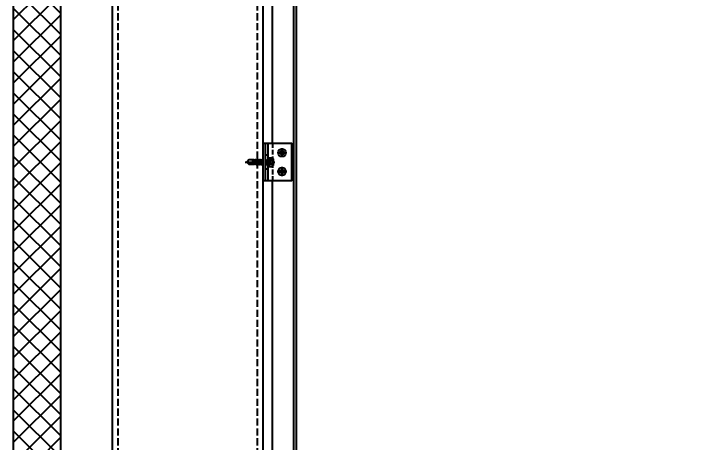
# Model space of a CAD drawing. Extents: x 220580 to 2027826, y -309201 to 71987.
# Drawn here: x 307699 to 308422, y -187595 to -187139 of the extents above; entities that cross this region are included whole.
import ezdxf
from ezdxf.enums import TextEntityAlignment as Align

# ---------------------------------------------------------------- set-up
doc = ezdxf.new("R2010")
doc.units = 0
for name, pattern in [('CENTER', [2, 1.25, -0.25, 0.25, -0.25]), ('ZN-CENTER', [2, 1.25, -0.25, 0.25, -0.25]), ('ZN-DASH', [0.35, 0.25, -0.1])]:
    doc.linetypes.add(name, pattern=pattern)
for name, color, linetype in [('!ZN1-填充-8', 8, 'Continuous'), ('!ZN3-铝板幕墙-3', 3, 'Continuous'), ('!ZN4-辅助材料-1', 1, 'Continuous'), ('!ZN4-配件-11', 11, 'Continuous'), ('!ZN5-钢材投影-40', 40, 'Continuous'), ('!ZN5-铝材投影-112', 112, 'Continuous'), ('!ZN6-虚线-8', 8, 'ZN-DASH'), ('AS-WALL', 40, 'Continuous'), ('DIM', 173, 'Continuous')]:
    doc.layers.add(name, color=color, linetype=linetype)
doc.styles.add('DHTEXT-1', font='ROMANS.shx', dxfattribs={"width": 0.7, "bigfont": 'CHINESE.shx'})
doc.dimstyles.new('ZN3', dxfattribs={"dimscale": 3, "dimtxt": 2.5, "dimasz": 1.5, "dimexe": 1, "dimexo": 2, "dimgap": 0.9, "dimtad": 1, "dimdec": 0, "dimdsep": 46, "dimtxsty": 'DHTEXT-1', "dimblk": 'ARCHTICK', "dimcen": 2.5, "dimclrd": 173, "dimclre": 173, "dimclrt": 7, "dimazin": 2, "dimtfac": 1, "dimtix": 1, "dimtmove": 2, "dimatfit": 3, "dimfxl": 0, "dimarcsym": 0})

# ---------------------------------------------------------------- blocks, each defined once
blk = doc.blocks.new('*U1318')
at = {"layer": '!ZN3-铝板幕墙-3'}
blk.add_line((13.5, -5), (3670, -5), dxfattribs=at)
blk.add_lwpolyline([(3670, -30), (10, -30, -0.414214), (8, -28), (8, -5), (10.5, -5), (10.5, -27, 0.414214), (11, -27.5), (3670, -27.5)], format="xyb", dxfattribs=at)
blk = doc.blocks.new('*U1824')
at = {"color": 0, "linetype": 'ZN-CENTER', "ltscale": 3}
blk.add_line((24, 0), (-7.28, 0), dxfattribs=at)
at = {"ltscale": 10}
for p, q in [((-5.45, -3.46), (-5.45, 3.46)), ((-1.02, 4.62), (-4.95, 4.62)), ((-1.02, 2.31), (-4.95, 2.31)), ((-0.55, -5.12), (-0.55, 5.12)), ((-0.17, 5.48), (0, 4.84)), ((0, -4.84), (0, 4.84)), ((0, 2.08), (14.29, 2.08)), ((1.42, 2.73), (2.2, -2.73)), ((3.22, 2.73), (4, -2.73)), ((5.02, 2.73), (5.8, -2.73)), ((6.82, 2.73), (7.6, -2.73)), ((8.62, 2.73), (9.4, -2.73)), ((10.42, 2.73), (11.2, -2.73)), ((12.22, 2.73), (13, -2.73)), ((-1.02, -2.31), (-4.95, -2.31)), ((-1.02, -4.62), (-4.95, -4.62)), ((-0.17, -5.48), (0, -4.84)), ((14.29, -2.09), (0, -2.09))]:
    blk.add_line(p, q, dxfattribs=at)
for points in [[(1.83, -2.09), (1.05, 2.08), (1.42, 2.73), (1.79, 2.08), (2.57, -2.09), (2.2, -2.73)], [(3.63, -2.09), (2.85, 2.08), (3.22, 2.73), (3.59, 2.08), (4.37, -2.09), (4, -2.73)], [(5.43, -2.09), (4.65, 2.08), (5.02, 2.73), (5.39, 2.08), (6.17, -2.09), (5.8, -2.73)], [(7.23, -2.09), (6.45, 2.08), (6.82, 2.73), (7.19, 2.08), (7.97, -2.09), (7.6, -2.73)], [(9.03, -2.09), (8.25, 2.08), (8.62, 2.73), (8.99, 2.08), (9.77, -2.09), (9.4, -2.73)], [(10.83, -2.09), (10.05, 2.08), (10.42, 2.73), (10.79, 2.08), (11.57, -2.09), (11.2, -2.73)], [(12.63, -2.09), (11.85, 2.08), (12.22, 2.73), (12.59, 2.08), (13.37, -2.09), (13, -2.73)]]:
    blk.add_lwpolyline(points, close=True, dxfattribs=at)
for points in [[(14.29, -2.09, -0.414214), (14.45, -2.24), (14.45, -2.32), (20.18, -2.32), (22, -0.26), (22, 0.26), (20.18, 2.32), (14.45, 2.32), (14.45, 2.24, -0.414214), (14.29, 2.08)], [(16.51, -2.32), (16.36, -1.2), (15.83, -1.52, -0.530462), (15.03, -1.17), (14.81, 0.1, -0.651316), (15.47, 0.54), (16, 0.21), (16.77, 0.66), (22, -0.26, -0.201226), (20.18, 2.32)]]:
    blk.add_lwpolyline(points, format="xyb", dxfattribs=at)
for centre, radius, start, end in [((-3.87, 3.46), 1.58, 133.17355, 226.82645), ((0.13, 0), 5.58, 155.5673, 204.4327), ((0.07, 3.46), 1.58, 133.17355, 226.82645), ((4.07, 0), 5.58, 155.5673, 204.4327), ((7.48, -2.87), 11.32, 132.49215, 138.60636), ((-3.87, -3.46), 1.58, 133.17355, 226.82645), ((0.07, -3.46), 1.58, 133.17355, 226.82645), ((7.48, 2.87), 11.32, 221.39356, 227.50785)]:
    blk.add_arc(centre, radius, start, end, dxfattribs=at)
at = {"layer": 'Defpoints', "color": 0, "ltscale": 10, "style": 'DHTEXT-1', "width": 0.7}
blk.add_text('5.5', height=1, rotation=90, dxfattribs=at).set_placement((-2.46, -0.93), align=Align.CENTER)
blk = doc.blocks.new('*U2097')
at = {"color": 0, "linetype": 'CENTER', "ltscale": 3}
for p, q in [((4.88, 0), (-4.88, 0)), ((0, 4.88), (0, -4.88))]:
    blk.add_line(p, q, dxfattribs=at)
at = {"linetype": 'ByBlock', "ltscale": 10}
for radius in [4.2, 2, 1.23]:
    blk.add_circle((0, 0), radius, dxfattribs=at)
blk = doc.blocks.new('*U1915')
at = {"ltscale": 0.125}
blk.add_wipeout([(-20, -30), (20, -30), (20, -5), (-20, -5)], dxfattribs=at).dxf.layer = '!ZN6-虚线-8'
at = {"layer": '!ZN1-填充-8'}
h = blk.add_hatch(dxfattribs=at)
h.set_pattern_fill('NET3', color=256, scale=0.75, angle=180, style=0)
h.set_pattern_definition([(180, (-1731.706, 294.7402), (-3e-16, -2.38125), []), (240, (-1731.706, 294.7402), (2.062223, -1.190625), []), (300, (-1731.706, 294.7402), (2.062223, 1.190625), [])])
h.paths.add_polyline_path([(20, 0), (-20, 0), (-20, -2), (20, -2)])
at = {"layer": '!ZN5-铝材投影-112'}
blk.add_lwpolyline([(20, -2), (-20, -2), (-20, -30), (20, -30)], close=True, dxfattribs=at)
at = {"layer": '!ZN6-虚线-8', "linetype": 'ZN-DASH', "ltscale": 10}
for p, q in [((-7.5, -5), (-7.5, -2)), ((7.5, -5), (7.5, -2))]:
    blk.add_line(p, q, dxfattribs=at)
at = {"layer": '!ZN6-虚线-8', "color": 8, "linetype": 'ZN-DASH', "ltscale": 20}
blk.add_line((-20, -10), (20, -10), dxfattribs=at)
at = {"layer": '!ZN4-配件-11', "color": 1, "xscale": -1, "rotation": 270}
for name, p in [('*U1824', (0, -5)), ('*U2097', (-10, -20)), ('*U2097', (10, -20))]:
    blk.add_blockref(name, p, dxfattribs=at)
at = {"ltscale": 0.25}
blk.add_wipeout([(20, 0), (20, -2), (-20, -2), (-20, 0)], dxfattribs=at).dxf.layer = '!ZN4-辅助材料-1'
at = {"layer": '!ZN4-辅助材料-1'}
blk.add_lwpolyline([(20, 0), (-20, 0), (-20, -2), (20, -2)], close=True, dxfattribs=at)
at = {"layer": '!ZN5-铝材投影-112', "ltscale": 0.25}
blk.add_line((-20, -5), (20, -5), dxfattribs=at)
blk = doc.blocks.new('_ArchTick')
at = {"color": 0, "linetype": 'ByBlock', "const_width": 0.4}
blk.add_lwpolyline([(-0.5, -0.5), (0.5, 0.5)], dxfattribs=at)
blk = doc.blocks.new('*D1394')
at = {"layer": 'Defpoints', "color": 0, "ltscale": 30, "transparency": 16777216}
for p in [(307999.18, -183847.07), (307999.18, -187797.07), (309079.76, -187797.07)]:
    blk.add_point(p, dxfattribs=at)
at = {"layer": 'DIM', "color": 173, "linetype": 'ByBlock', "lineweight": -2, "ltscale": 30, "transparency": 16777216}
for p, q in [((308399.18, -183847.07), (309279.76, -183847.07)), ((309079.76, -183847.07), (309079.76, -187797.07)), ((308399.18, -187797.07), (309279.76, -187797.07))]:
    blk.add_line(p, q, dxfattribs=at)
at = {"layer": 'DIM', "color": 173, "lineweight": -2, "ltscale": 30, "transparency": 16777216, "xscale": 300, "yscale": 300, "zscale": 300}
for p, rotation in [((309079.76, -183847.07), 90), ((309079.76, -187797.07), 270)]:
    blk.add_blockref('_ArchTick', p, dxfattribs=dict(at, rotation=rotation))
at = {"layer": 'DIM', "color": 7, "ltscale": 30, "transparency": 16777216, "insert": (308649.76, -185822.07), "char_height": 500, "attachment_point": 5, "rotation": 90, "style": 'DHTEXT-1'}
blk.add_mtext('3950', dxfattribs=at)

msp = doc.modelspace()

# ---------------------------------------------------------------- hatches: boundary and pattern name
at = {"layer": '!ZN1-填充-8'}
h = msp.add_hatch(dxfattribs=at)
h.set_pattern_fill('ANSI37', color=256, scale=10, angle=90, style=0)
h.set_pattern_definition([(135, (308120.325, -190990.018), (-11.22532, -11.22532), []), (225, (308120.325, -190990.018), (11.22532, -11.22532), [])])
h.paths.add_polyline_path([(307749.18, -180897.07), (307699.18, -180897.07), (307699.18, -187933.05), (307749.18, -187933.05)])

# ---------------------------------------------------------------- linework, layer by layer
for points in [[(307749.18, -192910.96), (307749.18, -184127.07)], [(307749.18, -187933.05), (307749.18, -187186.99)]]:
    msp.add_lwpolyline(points, dxfattribs=at)
at = {"layer": '!ZN5-钢材投影-40'}
for points in [[(307804.18, -192910.96), (307804.18, -184127.07)], [(307964.18, -192910.96), (307964.18, -184127.07)]]:
    msp.add_lwpolyline(points, dxfattribs=at)
at = {"layer": '!ZN6-虚线-8', "ltscale": 30}
for points in [[(307810.18, -192910.96), (307810.18, -184127.07)], [(307958.18, -192910.96), (307958.18, -184127.07)]]:
    msp.add_lwpolyline(points, dxfattribs=at)
at = {"layer": 'AS-WALL'}
msp.add_line((307699.18, -187857.07), (307699.18, -183547.07), dxfattribs=at)

# ---------------------------------------------------------------- block references
at = {"rotation": 90}
msp.add_blockref('*U1318', (307969.18, -187797.07), dxfattribs=at)

# ---------------------------------------------------------------- dimensions: what is measured, and where the dimension line sits
at = {"layer": 'DIM', "ltscale": 30}
dim = msp.add_aligned_dim(p1=(307999.18, -183847.07), p2=(307999.18, -187797.07), distance=1080.57, dimstyle='ZN3', override={"dimscale": 200}, dxfattribs=at)
dim.commit()
dim.dimension.update_dxf_attribs({"geometry": '*D1394', "text_midpoint": (308649.76, -185822.07)})

# ---------------------------------------------------------------- next in the draw order: block references
at = {"xscale": -1, "rotation": 90}
msp.add_blockref('*U1915', (307964.18, -187297.07), dxfattribs=at)

doc.saveas('drawing.dxf')
